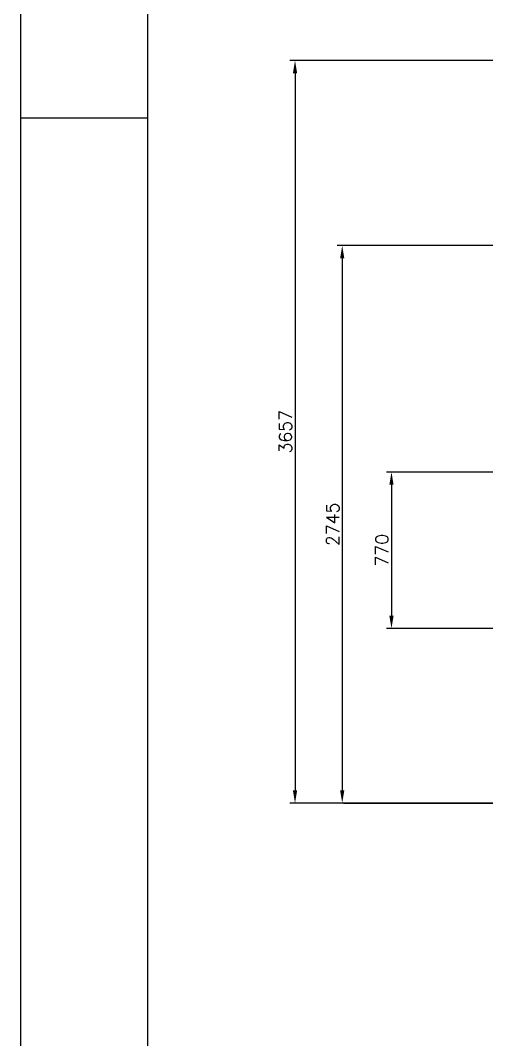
# Model space of a CAD drawing. Extents: x 0 to 21025, y 0 to 14850.
# Drawn here: x 0 to 2295, y 2885 to 7905 of the extents above; entities that cross this region are included whole.
import ezdxf
from ezdxf.enums import TextEntityAlignment as Align

# ---------------------------------------------------------------- set-up
doc = ezdxf.new("R2010")
doc.units = 0
doc.header["$LTSCALE"] = 200
doc.header["$MEASUREMENT"] = 0
doc.header["$PDMODE"] = 35
doc.header["$PDSIZE"] = 5
for name, color, linetype in [('DIM', 1, 'Continuous'), ('FRL2', 2, 'Continuous'), ('FRL6', 6, 'Continuous'), ('FRL7', 7, 'Continuous'), ('FRR120', 5, 'Continuous'), ('FRR140', 5, 'Continuous'), ('FRR175', 1, 'Continuous'), ('FRR80', 3, 'Continuous'), ('M2', 2, 'Continuous'), ('M5', 5, 'Continuous')]:
    doc.layers.add(name, color=color, linetype=linetype)
doc.styles.add('R120', font='simplex.shx')
doc.styles.add('R140', font='simplex.shx', dxfattribs={"height": 3.5})
doc.styles.add('R80', font='simplex.shx', dxfattribs={"height": 2})
doc.styles.add('ROMANS', font='romans.shx')
doc.dimstyles.new('CEMI-1. 25', dxfattribs={"dimscale": 25, "dimtxt": 2.5, "dimasz": 2.5, "dimexe": 1, "dimexo": 1, "dimtad": 1, "dimdec": 0, "dimtxsty": 'ROMANS', "dimcen": 0, "dimclrd": 1, "dimclre": 1, "dimclrt": 3, "dimadec": 0, "dimazin": 2, "dimtfac": 1, "dimtdec": 0, "dimtmove": 0, "dimatfit": 3, "dimfxl": 1.25, "dimlwd": -1, "dimlwe": -1, "dimarcsym": 1})

# ---------------------------------------------------------------- blocks, each defined once
blk = doc.blocks.new('*D67')
at = {"layer": 'Defpoints', "color": 0, "transparency": 16777216}
for p in [(3670.2, 7707.1), (1351.9, 4050.1), (2398.9, 4050.1)]:
    blk.add_point(p, dxfattribs=at)
at = {"layer": 'DIM', "color": 1, "transparency": 16777216}
for p, q in [((3645.2, 7707.1), (1326.9, 7707.1)), ((1351.9, 7644.6), (1351.9, 4112.6)), ((2373.9, 4050.1), (1326.9, 4050.1))]:
    blk.add_line(p, q, dxfattribs=at)
for points in [[(1341.5, 7644.6), (1362.4, 7644.6), (1351.9, 7707.1)], [(1341.5, 4112.6), (1362.4, 4112.6), (1351.9, 4050.1)]]:
    blk.add_solid(points, dxfattribs=at)
at = {"layer": 'DIM', "color": 3, "transparency": 16777216, "insert": (1305.1, 5878.6), "char_height": 62.5, "attachment_point": 5, "rotation": 90, "style": 'ROMANS'}
blk.add_mtext('3657', dxfattribs=at)
blk = doc.blocks.new('*D68')
at = {"layer": 'Defpoints', "color": 0, "transparency": 16777216}
for p in [(2735.2, 6795.1), (1584.2, 4050.1), (2392.2, 4050.1)]:
    blk.add_point(p, dxfattribs=at)
at = {"layer": 'DIM', "color": 1, "transparency": 16777216}
for p, q in [((2710.2, 6795.1), (1559.2, 6795.1)), ((1584.2, 6732.6), (1584.2, 4112.6)), ((2367.2, 4050.1), (1559.2, 4050.1))]:
    blk.add_line(p, q, dxfattribs=at)
for points in [[(1573.8, 6732.6), (1594.7, 6732.6), (1584.2, 6795.1)], [(1573.8, 4112.6), (1594.7, 4112.6), (1584.2, 4050.1)]]:
    blk.add_solid(points, dxfattribs=at)
at = {"layer": 'DIM', "color": 3, "transparency": 16777216, "insert": (1537.4, 5422.6), "char_height": 62.5, "attachment_point": 5, "rotation": 90, "style": 'ROMANS'}
blk.add_mtext('2745', dxfattribs=at)
blk = doc.blocks.new('*D71')
at = {"layer": 'Defpoints', "color": 0, "transparency": 16777216}
for p in [(2730.2, 5680.1), (1826.7, 4910.1), (3530.2, 4910.1)]:
    blk.add_point(p, dxfattribs=at)
at = {"layer": 'DIM', "color": 1, "transparency": 16777216}
for p, q in [((2705.2, 5680.1), (1801.7, 5680.1)), ((1826.7, 5617.6), (1826.7, 4972.6)), ((3505.2, 4910.1), (1801.7, 4910.1))]:
    blk.add_line(p, q, dxfattribs=at)
for points in [[(1816.3, 5617.6), (1837.1, 5617.6), (1826.7, 5680.1)], [(1816.3, 4972.6), (1837.1, 4972.6), (1826.7, 4910.1)]]:
    blk.add_solid(points, dxfattribs=at)
at = {"layer": 'DIM', "color": 3, "transparency": 16777216, "insert": (1779.8, 5295.1), "char_height": 62.5, "attachment_point": 5, "rotation": 90, "style": 'ROMANS'}
blk.add_mtext('770', dxfattribs=at)
blk = doc.blocks.new('A1')
at = {"layer": 'FRL2'}
blk.add_line((0, 297), (25, 297), dxfattribs=at)
at = {"layer": 'FRL6', "linetype": 'Continuous'}
blk.add_line((25, 584), (25, 10), dxfattribs=at)
at = {"layer": 'FRL7', "linetype": 'Continuous'}
blk.add_line((0, 594), (0, 0), dxfattribs=at)
at = {"layer": 'FRR120', "style": 'R120'}
for tag, p in [('FASE_DO_PROJETO', (659, 46.29)), ('ÁREA_E/OU_SUBÁREA', (659, 40.79)), ('TÍTULO_DO_DESENHO', (659, 35.29)), ('SUBTÍTULO_1_DO_DESENHO', (659, 29.79)), ('SUBTÍTULO_2_DO_DESENHO', (659, 24.29))]:
    blk.add_attdef(tag, p, '', height=3, dxfattribs=at)
at = {"layer": 'FRR140', "style": 'R140', "width": 0.91}
for tag, p in [('ESCALA', (671, 14.35)), ('REVISÃO', (823.5, 14.68))]:
    blk.add_attdef(tag, text='', height=3.5, dxfattribs=at).set_placement(p, align=Align.MIDDLE)
for tag, p in [('NÚMERO_DA_CONTRATADA', (687.72, 12.6)), ('NUMERO_CBMM', (752.89, 12.6))]:
    blk.add_attdef(tag, p, '', height=3.5, dxfattribs=at)
at = {"layer": 'FRR175', "style": 'R120'}
for tag, p in [('CLASSIFICAÇÃO', (811.83, 67.73)), ('PROJETO', (716.31, 53.59)), ('N_PROJ_SE', (793.5, 53.59)), ('SE', (820.69, 53.59))]:
    blk.add_attdef(tag, text='', height=3, dxfattribs=at).set_placement(p, align=Align.MIDDLE_CENTER)
at = {"layer": 'FRR80', "style": 'R80'}
for p in [(492.61, 76.08), (492.61, 70.38), (492.61, 64.68), (492.61, 58.98), (492.61, 53.28), (492.61, 47.58), (492.61, 41.88), (492.61, 36.18)]:
    blk.add_attdef('DESCRIÇÃO_DA_REVISÃO', p, '', height=2, dxfattribs=at)
for tag, p in [('8A_REV', (476, 77.07)), ('EMIS.', (486, 77.07)), ('PROJ.', (585, 77.07)), ('DES.', (597, 77.07)), ('VER.', (609, 77.07)), ('APR.', (621, 77.07)), ('AUT.', (633.01, 77.07)), ('7A_REV', (476, 71.37)), ('EMIS.', (486, 71.37)), ('PROJ.', (585, 71.37)), ('DES.', (597, 71.37)), ('VER.', (609, 71.37)), ('APR.', (621, 71.37)), ('AUT.', (633.01, 71.37)), ('6A_REV', (476, 65.67)), ('EMIS.', (486, 65.67)), ('PROJ.', (585, 65.67)), ('DES.', (597, 65.67)), ('VER.', (609, 65.67)), ('APR.', (621, 65.67)), ('AUT.', (633.01, 65.67)), ('5A_REV', (476, 59.97)), ('EMIS.', (486, 59.97)), ('PROJ.', (585, 59.97)), ('DES.', (597, 59.97)), ('VER.', (609, 59.97)), ('APR.', (621, 59.97)), ('AUT.', (633.01, 59.97)), ('4A_REV', (476, 54.27)), ('EMIS.', (486, 54.27)), ('PROJ.', (585, 54.27)), ('DES.', (597, 54.27)), ('VER.', (609, 54.27)), ('APR.', (621, 54.27)), ('AUT.', (633.01, 54.27)), ('3A_REV', (476, 48.57)), ('EMIS.', (486, 48.57)), ('PROJ.', (585, 48.57)), ('DES.', (597, 48.57)), ('VER.', (609, 48.57)), ('APR.', (621, 48.57)), ('AUT.', (633.01, 48.57)), ('2A_REV', (476, 42.87)), ('EMIS.', (486, 42.87)), ('PROJ.', (585, 42.87)), ('DES.', (597, 42.87)), ('VER.', (609, 42.87)), ('APR.', (621, 42.87)), ('AUT.', (633.01, 42.87)), ('1a_REV', (476, 37.17)), ('EMIS.', (486, 37.17)), ('PROJ.', (585, 37.17)), ('DES.', (597, 37.17)), ('VER.', (609, 37.17)), ('APR.', (621, 37.17)), ('AUT.', (633.01, 37.17))]:
    blk.add_attdef(tag, text='', height=2, dxfattribs=at).set_placement(p, align=Align.MIDDLE)
at = {"layer": 'FRR80', "style": 'R80', "width": 0.85}
for p in [(648, 77.07), (648, 71.37), (648, 65.67), (648, 59.97), (648, 54.27), (648, 48.57), (648, 42.87), (648, 37.17)]:
    blk.add_attdef('DATA', text='', height=2, dxfattribs=at).set_placement(p, align=Align.MIDDLE)

msp = doc.modelspace()

# ---------------------------------------------------------------- linework, layer by layer
at = {"layer": 'M5'}
msp.add_line((1589.8, 4050.1), (6878.7, 4050.1), dxfattribs=at)

# ---------------------------------------------------------------- block references
at = {"layer": 'M2', "xscale": 25, "yscale": 25, "zscale": 25}
msp.add_blockref('A1', (0, 0), dxfattribs=at)

# ---------------------------------------------------------------- dimensions: what is measured, and where the dimension line sits
at = {"layer": 'DIM'}
for base, p1, p2, picture, middle in [((1351.9, 4050.1), (3670.2, 7707.1), (2398.9, 4050.1), '*D67', (1305.1, 5878.6)), ((1584.2, 4050.1), (2735.2, 6795.1), (2392.2, 4050.1), '*D68', (1537.4, 5422.6)), ((1826.7, 4910.1), (2730.2, 5680.1), (3530.2, 4910.1), '*D71', (1779.8, 5295.1))]:
    dim = msp.add_linear_dim(base=base, p1=p1, p2=p2, angle=90, dimstyle='CEMI-1. 25', dxfattribs=at)
    dim.commit()
    dim.dimension.update_dxf_attribs({"geometry": picture, "text_midpoint": middle})

doc.saveas('drawing.dxf')
